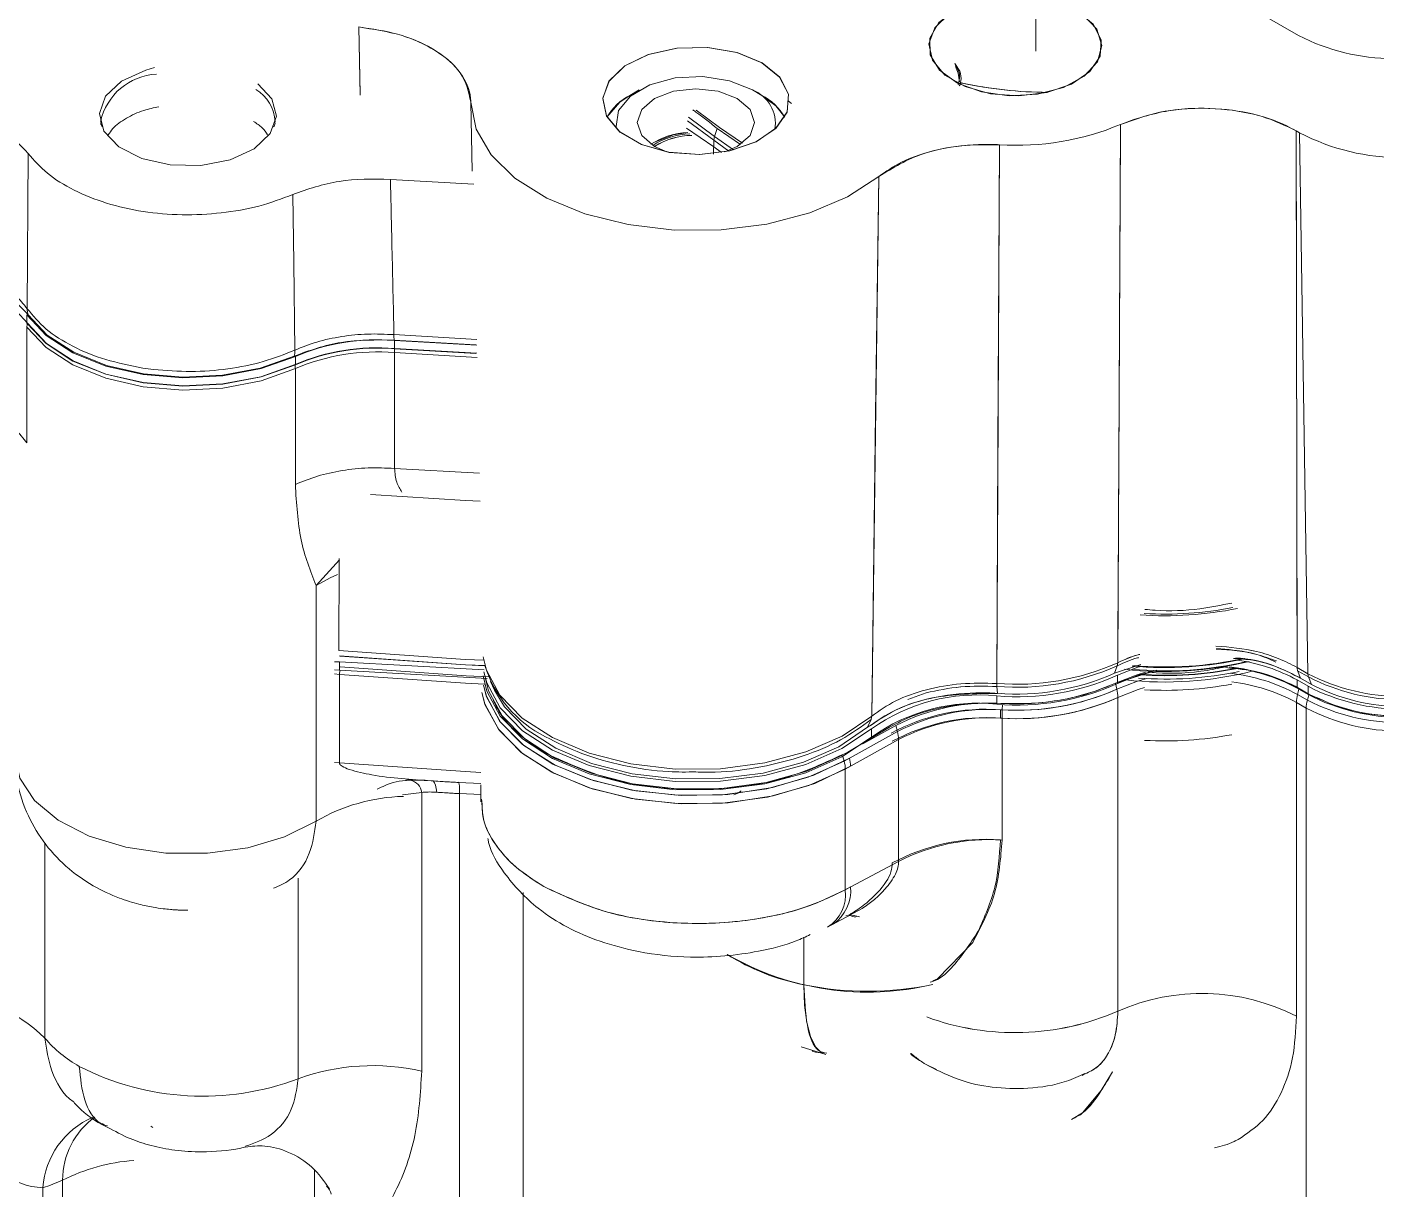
# Model space of a CAD drawing. Header units: millimetres. Extents: x 169 to 14583, y -399 to 10804.
# Drawn here: x 11641.2 to 11691.9, y 7249 to 7292.6 of the extents above; entities that cross this region are included whole.
import ezdxf

# ---------------------------------------------------------------- set-up
doc = ezdxf.new("R2010")
doc.units = ezdxf.units.MM
doc.header["$LTSCALE"] = 35

msp = doc.modelspace()

# ---------------------------------------------------------------- linework, layer by layer
at = {"color": 7, "linetype": 'Continuous', "lineweight": 18}
for p, q in [((11688.962, 7292.283), (11681.117, 7296.811)), ((11688.962, 7292.283), (11681.117, 7296.811)), ((11679.096, 7293.714), (11679.096, 7291.697)), ((11653.683, 7292.604), (11653.734, 7290.077)), ((11653.734, 7290.044), (11653.683, 7292.604)), ((11676.245, 7290.945), (11676.061, 7291.239)), ((11664.214, 7290.242), (11663.861, 7290.038)), ((11664.214, 7290.242), (11663.861, 7290.038)), ((11668.811, 7290.038), (11668.457, 7290.242)), ((11668.811, 7290.038), (11668.458, 7290.242)), ((11676.217, 7290.393), (11676.302, 7290.502)), ((11657.889, 7289.774), (11657.944, 7287.186)), ((11657.889, 7289.774), (11657.944, 7287.186)), ((11669.927, 7289.733), (11669.808, 7289.82)), ((11667.01, 7288.352), (11666.021, 7289.077)), ((11667.035, 7288.494), (11666.057, 7289.213)), ((11666.35, 7289.482), (11667.225, 7288.833)), ((11667.014, 7288.109), (11665.98, 7288.809)), ((11667.035, 7288.494), (11667.131, 7288.795)), ((11667.131, 7288.795), (11668.013, 7288.196)), ((11667.225, 7288.833), (11668.085, 7288.247)), ((11682.276, 7288.947), (11682.172, 7268.739)), ((11689, 7288.631), (11688.871, 7288.706)), ((11688.903, 7268.561), (11688.871, 7288.706)), ((11689, 7288.631), (11689.31, 7268.326)), ((11664.78, 7288.283), (11664.651, 7288.201)), ((11664.78, 7288.12), (11665.248, 7287.914)), ((11667.01, 7288.352), (11667.002, 7287.828)), ((11667.01, 7288.352), (11667.035, 7288.494)), ((11667.569, 7287.943), (11667.01, 7288.352)), ((11667.294, 7287.891), (11667.014, 7288.109)), ((11667.754, 7287.987), (11667.035, 7288.494)), ((11677.73, 7288.185), (11677.634, 7267.961)), ((11641.237, 7282.028), (11641.275, 7287.854)), ((11657.997, 7286.7), (11654.872, 7286.884)), ((11673.202, 7286.993), (11672.936, 7266.73)), ((11641.23, 7281.483), (11641.23, 7281.793)), ((11641.23, 7276.992), (11641.23, 7281.339)), ((11655.004, 7281.055), (11658.111, 7280.875)), ((11655.01, 7280.85), (11658.073, 7280.672)), ((11655.027, 7280.835), (11658.114, 7280.657)), ((11655.027, 7280.525), (11655.027, 7280.835)), ((11655.027, 7280.525), (11658.08, 7280.348)), ((11655.029, 7280.534), (11658.119, 7280.355)), ((11651.303, 7279.925), (11651.303, 7280.235)), ((11655.027, 7280.381), (11655.027, 7276.034)), ((11658.123, 7280.202), (11655.027, 7280.381)), ((11645.583, 7279.8), (11645.975, 7279.747)), ((11651.303, 7279.781), (11651.303, 7275.434)), ((11652.958, 7272.606), (11652.08, 7271.642)), ((11652.947, 7272.657), (11652.939, 7269.195)), ((11652.08, 7271.642), (11652.08, 7262.788)), ((11652.956, 7268.774), (11652.776, 7268.774)), ((11652.776, 7268.467), (11652.956, 7268.463)), ((11652.956, 7268.3), (11652.777, 7268.315)), ((11658.395, 7268.47), (11652.956, 7268.774)), ((11652.956, 7268.774), (11652.956, 7268.463)), ((11652.956, 7268.463), (11658.498, 7268.144)), ((11652.956, 7268.3), (11652.974, 7268.462)), ((11652.956, 7268.3), (11652.956, 7264.978)), ((11682.055, 7268.344), (11683.039, 7268.674)), ((11683.034, 7268.674), (11682.055, 7268.344)), ((11682.153, 7268.62), (11682.055, 7268.344)), ((11682.055, 7268.344), (11682.153, 7268.62)), ((11682.085, 7267.971), (11683.635, 7268.462)), ((11682.169, 7267.958), (11682.169, 7268.269)), ((11688.902, 7268.561), (11689.31, 7268.326)), ((11688.903, 7268.561), (11689.31, 7268.326)), ((11688.923, 7268.441), (11689.032, 7268.159)), ((11688.923, 7268.441), (11688.924, 7268.44)), ((11689.331, 7268.205), (11688.924, 7268.44)), ((11658.625, 7268.032), (11658.773, 7267.711)), ((11677.637, 7267.846), (11677.654, 7267.589)), ((11677.637, 7267.846), (11677.654, 7267.589)), ((11682.139, 7267.742), (11682.085, 7267.971)), ((11688.904, 7268.092), (11689.317, 7267.853)), ((11688.904, 7267.781), (11688.904, 7268.092)), ((11689.317, 7267.543), (11688.904, 7267.781)), ((11688.983, 7267.773), (11689.349, 7267.562)), ((11689.032, 7268.159), (11689.439, 7267.924)), ((11689.317, 7267.853), (11689.317, 7267.543)), ((11689.331, 7268.205), (11689.439, 7267.924)), ((11674.291, 7267.357), (11674.976, 7267.606)), ((11674.976, 7267.606), (11674.292, 7267.357)), ((11677.632, 7267.49), (11677.632, 7267.18)), ((11682.177, 7255.658), (11682.177, 7267.436)), ((11688.974, 7267.741), (11688.922, 7267.547)), ((11689.289, 7267.335), (11688.922, 7267.547)), ((11689.341, 7267.529), (11689.289, 7267.335)), ((11677.84, 7267.168), (11677.834, 7266.968)), ((11688.88, 7267.243), (11688.88, 7255.466)), ((11689.246, 7267.032), (11688.88, 7267.243)), ((11689.246, 7267.032), (11689.246, 7240.641)), ((11672.04, 7265.384), (11673.602, 7266.318)), ((11672.607, 7265.696), (11673.843, 7266.385)), ((11672.911, 7266.608), (11672.785, 7266.313)), ((11672.929, 7265.948), (11672.929, 7266.258)), ((11673.903, 7266.158), (11673.843, 7266.385)), ((11677.83, 7266.654), (11677.83, 7262.083)), ((11671.903, 7265.044), (11673.903, 7266.158)), ((11673.945, 7265.854), (11671.945, 7264.74)), ((11673.945, 7261.282), (11673.945, 7265.854)), ((11652.777, 7264.993), (11652.956, 7264.978)), ((11671.903, 7265.044), (11671.857, 7265.221)), ((11671.945, 7260.207), (11671.945, 7264.74)), ((11655.468, 7264.324), (11655.557, 7264.352)), ((11655.862, 7264.324), (11655.625, 7264.332)), ((11656.398, 7264.306), (11655.862, 7264.324)), ((11655.875, 7264.343), (11656.173, 7264.328)), ((11657.425, 7264.244), (11658.263, 7264.206)), ((11656.048, 7263.869), (11655.321, 7263.779)), ((11656.048, 7263.869), (11656.048, 7253.405)), ((11657.468, 7263.825), (11657.468, 7243.608)), ((11657.468, 7263.825), (11658.266, 7263.788)), ((11658.261, 7264.154), (11658.261, 7263.541)), ((11658.261, 7264.154), (11658.261, 7263.52)), ((11658.289, 7263.611), (11658.308, 7263.43)), ((11658.291, 7263.611), (11658.312, 7263.424)), ((11641.906, 7254.642), (11641.906, 7261.971)), ((11671.945, 7260.207), (11673.945, 7261.282)), ((11651.409, 7260.656), (11651.409, 7253.121)), ((11659.856, 7260.108), (11659.856, 7244.49)), ((11671.368, 7258.857), (11672.186, 7259.297)), ((11671.968, 7259.234), (11672.284, 7259.244)), ((11672.175, 7259.219), (11672.326, 7259.183)), ((11672.272, 7259.247), (11672.38, 7259.206)), ((11670.391, 7258.434), (11670.391, 7256.649)), ((11670.391, 7258.426), (11670.391, 7256.649)), ((11676.728, 7258.239), (11675.412, 7256.87)), ((11675.412, 7256.87), (11675.235, 7256.799)), ((11670.289, 7254.316), (11671.209, 7254.032)), ((11680.945, 7253.299), (11680.832, 7253.237)), ((11681.972, 7253.375), (11681.555, 7252.677)), ((11681.555, 7252.677), (11680.853, 7251.838)), ((11680.853, 7251.838), (11680.436, 7251.586)), ((11686.583, 7250.785), (11686.542, 7250.766)), ((11652.028, 7249.671), (11652.028, 7247.795)), ((11641.829, 7239.72), (11641.829, 7249.029)), ((11642.568, 7245.389), (11642.568, 7249.31))]:
    msp.add_line(p, q, dxfattribs=at)
at = {"color": 7, "linetype": 'Continuous', "lineweight": 18, "flags": 128}
for points in [[(11680.628, 7293.218), (11681.249, 7292.715), (11681.555, 7292.123), (11681.51, 7291.506), (11681.122, 7290.931), (11680.43, 7290.459), (11679.511, 7290.143), (11678.464, 7290.016), (11677.402, 7290.093), (11676.441, 7290.364), (11675.685, 7290.801), (11675.215, 7291.356), (11675.082, 7291.969), (11675.302, 7292.573), (11675.85, 7293.104), (11676.666, 7293.503), (11677.663, 7293.727), (11678.732, 7293.753), (11679.757, 7293.577), (11680.628, 7293.218)], [(11679.096, 7293.714), (11678.029, 7293.759), (11676.995, 7293.602), (11676.105, 7293.259), (11675.456, 7292.768), (11675.119, 7292.182), (11675.129, 7291.564), (11675.487, 7290.982), (11676.152, 7290.498), (11677.053, 7290.166), (11678.093, 7290.02), (11679.158, 7290.077), (11680.134, 7290.331), (11680.914, 7290.753), (11681.414, 7291.299), (11681.579, 7291.91), (11681.393, 7292.518), (11680.875, 7293.058), (11680.08, 7293.472), (11679.096, 7293.714)], [(11668.811, 7291.263), (11669.48, 7290.722), (11669.809, 7290.084), (11669.761, 7289.42), (11669.343, 7288.8), (11668.598, 7288.293), (11667.608, 7287.952), (11666.481, 7287.816), (11665.337, 7287.898), (11664.302, 7288.19), (11663.488, 7288.66), (11662.981, 7289.258), (11662.839, 7289.918), (11663.075, 7290.569), (11663.665, 7291.14), (11664.544, 7291.57), (11665.618, 7291.812), (11666.769, 7291.839), (11667.873, 7291.65), (11668.811, 7291.263)], [(11662.978, 7289.265), (11663.479, 7288.667), (11664.291, 7288.195), (11665.324, 7287.9), (11666.467, 7287.815), (11667.595, 7287.949), (11668.587, 7288.287), (11669.336, 7288.793), (11669.759, 7289.412), (11669.811, 7290.076), (11669.486, 7290.715), (11668.821, 7291.257), (11667.886, 7291.646), (11666.783, 7291.838), (11665.631, 7291.813), (11664.556, 7291.574), (11663.674, 7291.146), (11663.08, 7290.576), (11662.84, 7289.926), (11662.978, 7289.265)], [(11646.609, 7287.423), (11645.536, 7287.668), (11644.672, 7288.109), (11644.121, 7288.694), (11643.951, 7289.353), (11644.181, 7290.005), (11644.783, 7290.573), (11645.686, 7290.988), (11646.011, 7291.077)], [(11676.082, 7291.118), (11676.183, 7290.876), (11676.235, 7290.539)], [(11663.369, 7288.763), (11663.347, 7288.867), (11663.438, 7289.466), (11663.879, 7290.011), (11664.615, 7290.436), (11665.56, 7290.691), (11666.597, 7290.743), (11667.604, 7290.587), (11668.457, 7290.242)], [(11663.369, 7288.763), (11663.347, 7288.867), (11663.438, 7289.466), (11663.879, 7290.011), (11664.615, 7290.436), (11665.56, 7290.691), (11666.597, 7290.743), (11667.604, 7290.587), (11668.457, 7290.242)], [(11649.9, 7290.475), (11650.422, 7289.911), (11650.592, 7289.252), (11650.362, 7288.6), (11649.759, 7288.032), (11648.856, 7287.617), (11647.762, 7287.406), (11646.609, 7287.423)], [(11667.424, 7287.914), (11667.892, 7288.12), (11668.369, 7288.532), (11668.536, 7289.018), (11668.369, 7289.504), (11667.892, 7289.916), (11667.178, 7290.191), (11666.336, 7290.288), (11665.494, 7290.191), (11664.78, 7289.916), (11664.303, 7289.504), (11664.136, 7289.018), (11664.303, 7288.532), (11664.78, 7288.12), (11664.78, 7288.12)], [(11667.424, 7287.914), (11667.892, 7288.12), (11668.369, 7288.532), (11668.536, 7289.018), (11668.369, 7289.504), (11667.892, 7289.916), (11667.178, 7290.191), (11666.336, 7290.288), (11665.494, 7290.191), (11664.78, 7289.916), (11664.78, 7289.916)], [(11657.888, 7289.784), (11658.09, 7288.773), (11658.652, 7287.808), (11659.548, 7286.931), (11660.739, 7286.181), (11662.175, 7285.59), (11663.792, 7285.184), (11665.52, 7284.98), (11667.283, 7284.988), (11669.005, 7285.207), (11670.611, 7285.628), (11672.031, 7286.232), (11673.202, 7286.993)], [(11657.888, 7289.784), (11658.09, 7288.773), (11658.652, 7287.808), (11659.548, 7286.931), (11660.739, 7286.181), (11662.175, 7285.59), (11663.792, 7285.184), (11665.52, 7284.98), (11667.283, 7284.988), (11669.005, 7285.207), (11670.611, 7285.628), (11672.031, 7286.232), (11673.202, 7286.993)], [(11663.001, 7289.222), (11663.488, 7289.784), (11663.861, 7290.038)], [(11664.78, 7289.916), (11664.303, 7289.504), (11664.136, 7289.018), (11664.303, 7288.532), (11664.78, 7288.12), (11665.248, 7287.914)], [(11668.811, 7290.038), (11669.343, 7289.644), (11669.671, 7289.222)], [(11666.038, 7288.643), (11665.494, 7288.558), (11664.78, 7288.283)], [(11677.73, 7288.185), (11677.675, 7276.859), (11677.634, 7267.961)], [(11672.936, 7266.73), (11673.085, 7278.076), (11673.202, 7286.993)], [(11651.289, 7280.474), (11651.244, 7283.746), (11651.209, 7286.317)], [(11641.23, 7281.793), (11641.947, 7281.026), (11642.95, 7280.376), (11644.186, 7279.876), (11645.589, 7279.554), (11647.082, 7279.428), (11648.586, 7279.504), (11650.019, 7279.778), (11651.303, 7280.235)], [(11641.23, 7281.483), (11641.947, 7280.716), (11642.95, 7280.065), (11644.186, 7279.565), (11645.589, 7279.244), (11647.082, 7279.118), (11648.586, 7279.193), (11650.019, 7279.468), (11651.303, 7279.925)], [(11641.245, 7281.486), (11641.959, 7280.721), (11642.96, 7280.072), (11644.194, 7279.573), (11645.593, 7279.253), (11647.083, 7279.127), (11648.583, 7279.202), (11650.012, 7279.476), (11651.293, 7279.932)], [(11641.28, 7281.793), (11641.992, 7281.035), (11642.987, 7280.392), (11644.212, 7279.898), (11645.601, 7279.58), (11647.079, 7279.454), (11648.568, 7279.529), (11649.987, 7279.799), (11651.26, 7280.25)], [(11651.303, 7279.781), (11650.019, 7279.324), (11648.586, 7279.05), (11647.082, 7278.974), (11645.589, 7279.1), (11644.186, 7279.422), (11642.95, 7279.921), (11641.947, 7280.572), (11641.23, 7281.339)], [(11658.217, 7275.851), (11658.214, 7275.851), (11655.027, 7276.034)], [(11654.12, 7275.054), (11657.69, 7274.825), (11658.238, 7274.801)], [(11652.08, 7271.642), (11652.605, 7271.93), (11652.881, 7272.052)], [(11652.939, 7269.195), (11657.672, 7268.864), (11658.376, 7268.833)], [(11658.42, 7268.633), (11657.684, 7268.665), (11652.963, 7268.996)], [(11658.423, 7268.621), (11657.689, 7268.653), (11652.973, 7268.983)], [(11658.354, 7268.96), (11658.477, 7268.455), (11658.983, 7267.516), (11659.822, 7266.659), (11660.955, 7265.925), (11662.332, 7265.345), (11663.89, 7264.947), (11665.558, 7264.748), (11667.262, 7264.757), (11668.924, 7264.974), (11670.469, 7265.389), (11671.827, 7265.983), (11672.936, 7266.73)], [(11658.354, 7268.96), (11658.477, 7268.455), (11658.983, 7267.515), (11659.822, 7266.659), (11660.955, 7265.925), (11662.332, 7265.345), (11663.89, 7264.947), (11665.559, 7264.748), (11667.262, 7264.757), (11668.924, 7264.974), (11670.469, 7265.389), (11671.827, 7265.983), (11672.936, 7266.73)], [(11658.409, 7267.939), (11657.693, 7267.97), (11652.956, 7268.3)], [(11652.987, 7268.578), (11657.709, 7268.249), (11658.573, 7268.211)], [(11658.379, 7268.397), (11658.487, 7267.982), (11658.991, 7267.043), (11659.829, 7266.187), (11660.96, 7265.453), (11662.336, 7264.874), (11663.892, 7264.476), (11665.559, 7264.277), (11667.261, 7264.286), (11668.922, 7264.503), (11670.465, 7264.918), (11671.821, 7265.512), (11672.929, 7266.258)], [(11658.379, 7268.397), (11658.487, 7267.982), (11658.991, 7267.043), (11659.829, 7266.187), (11660.96, 7265.453), (11662.336, 7264.874), (11663.892, 7264.476), (11665.559, 7264.277), (11667.261, 7264.286), (11668.922, 7264.503), (11670.465, 7264.918), (11671.821, 7265.512), (11672.929, 7266.258)], [(11683.219, 7268.378), (11682.868, 7268.277), (11682.085, 7267.971)], [(11682.169, 7268.269), (11682.93, 7268.571), (11682.991, 7268.59)], [(11682.169, 7268.269), (11682.93, 7268.571), (11682.991, 7268.59)], [(11683.38, 7268.389), (11682.93, 7268.26), (11682.169, 7267.958)], [(11682.169, 7267.958), (11682.93, 7268.26), (11683.318, 7268.373)], [(11658.356, 7268.24), (11658.487, 7267.671), (11658.991, 7266.733), (11659.829, 7265.877), (11660.96, 7265.143), (11662.336, 7264.564), (11663.892, 7264.166), (11665.559, 7263.967), (11667.261, 7263.976), (11668.922, 7264.193), (11670.465, 7264.608), (11671.821, 7265.202), (11672.929, 7265.948)], [(11658.356, 7268.24), (11658.487, 7267.671), (11658.991, 7266.733), (11659.829, 7265.877), (11660.96, 7265.143), (11662.336, 7264.564), (11663.892, 7264.166), (11665.559, 7263.967), (11667.261, 7263.976), (11668.922, 7264.193), (11670.465, 7264.608), (11671.821, 7265.202), (11672.929, 7265.948)], [(11658.364, 7267.896), (11658.478, 7267.462), (11659.003, 7266.504), (11659.875, 7265.635), (11661.05, 7264.894), (11662.476, 7264.317), (11664.083, 7263.932), (11665.796, 7263.756), (11667.535, 7263.797), (11669.217, 7264.055), (11670.764, 7264.515), (11672.101, 7265.158)], [(11658.364, 7267.896), (11658.473, 7267.477), (11658.983, 7266.531), (11659.83, 7265.67), (11660.974, 7264.933), (11662.365, 7264.353), (11663.937, 7263.958), (11665.619, 7263.764), (11667.333, 7263.781), (11669.002, 7264.009), (11670.549, 7264.436), (11671.903, 7265.044)], [(11658.442, 7268.129), (11658.557, 7267.677), (11659.061, 7266.742), (11659.899, 7265.89), (11661.031, 7265.161), (11662.407, 7264.587), (11663.962, 7264.196), (11665.626, 7264.004), (11667.323, 7264.021), (11668.974, 7264.247), (11670.505, 7264.67), (11671.844, 7265.271)], [(11683.262, 7268.144), (11682.909, 7268.042), (11682.139, 7267.742)], [(11682.139, 7267.742), (11682.909, 7268.042), (11683.262, 7268.144)], [(11682.177, 7267.436), (11682.938, 7267.732), (11683.178, 7267.804)], [(11683.178, 7267.804), (11682.938, 7267.732), (11682.177, 7267.436)], [(11658.303, 7267.62), (11658.419, 7267.176), (11658.948, 7266.211), (11659.826, 7265.335), (11661.011, 7264.589), (11662.447, 7264.008), (11664.066, 7263.619), (11665.792, 7263.442), (11667.544, 7263.484), (11669.239, 7263.743), (11670.797, 7264.207), (11672.145, 7264.855)], [(11671.945, 7264.74), (11670.581, 7264.127), (11669.022, 7263.697), (11667.341, 7263.468), (11665.613, 7263.45), (11663.919, 7263.645), (11662.335, 7264.044), (11660.934, 7264.628), (11659.781, 7265.371), (11658.928, 7266.238), (11658.414, 7267.191), (11658.303, 7267.62)], [(11658.773, 7267.711), (11659.152, 7267.081), (11659.971, 7266.245), (11661.078, 7265.527), (11662.423, 7264.961), (11663.946, 7264.571), (11665.576, 7264.377), (11667.241, 7264.386), (11668.865, 7264.598), (11670.374, 7265.003), (11671.701, 7265.584), (11672.785, 7266.313)], [(11658.773, 7267.711), (11659.152, 7267.081), (11659.971, 7266.245), (11661.078, 7265.527), (11662.423, 7264.961), (11663.946, 7264.571), (11665.576, 7264.377), (11667.241, 7264.386), (11668.865, 7264.598), (11670.374, 7265.003), (11671.701, 7265.584), (11672.785, 7266.313)], [(11640.771, 7265.299), (11640.963, 7264.407), (11641.517, 7263.568), (11642.4, 7262.828), (11643.563, 7262.231), (11644.938, 7261.81), (11646.446, 7261.591), (11648.003, 7261.584), (11649.517, 7261.791), (11650.902, 7262.2), (11652.08, 7262.788)], [(11658.264, 7264.623), (11657.693, 7264.649), (11652.956, 7264.978)], [(11672.262, 7259.248), (11672.376, 7259.226), (11672.475, 7259.201)], [(11670.391, 7256.649), (11670.419, 7255.885), (11670.503, 7255.232), (11670.639, 7254.706), (11670.825, 7254.323), (11671.056, 7254.093), (11671.209, 7254.032)]]:
    msp.add_lwpolyline(points, dxfattribs=at)
at = {"color": 7, "linetype": 'Continuous', "lineweight": 18}
for centre, radius, start, end in [((11692.499, 7299.11), 7.689, 242.6097, 297.3903), ((11646.212, 7288.569), 2.27, 93.1273, 167.5595), ((11649.049, 7288.973), 1.5, 2.8867, 58.9244), ((11667.966, 7288.98), 1.355, 350.7774, 68.7432), ((11679.628, 7305.994), 15.845, 257.8844, 269.6815), ((11679.627, 7305.995), 15.845, 258.018, 269.6836), ((11664.88, 7288.103), 2.187, 117.7695, 149.2225), ((11667.809, 7288.12), 2.164, 30.6046, 62.4139), ((11666.165, 7285.846), 2.8, 92.6095, 122.732), ((11666.181, 7285.904), 2.687, 91.4814, 123.0036), ((11666.198, 7285.96), 2.576, 90.2495, 123.2021), ((11666.234, 7285.842), 2.695, 90.9939, 122.4577), ((11678.387, 7298.201), 10.038, 266.2465, 292.7955), ((11692.852, 7296.066), 8.374, 242.6097, 297.3903), ((11637.71, 7278.59), 4.57, 39.3272, 79.6402), ((11641.996, 7281.338), 0.766, 170.2583, 179.8823), ((11658.55, 7281.052), 3.546, 179.9516, 183.2566), ((11654.37, 7272.733), 7.829, 85.1719, 113.136), ((11654.37, 7273.059), 7.804, 85.1719, 113.136), ((11654.37, 7272.748), 7.804, 85.1719, 113.136), ((11661.362, 7280.377), 6.335, 178.5783, 179.9617), ((11650.07, 7279.778), 1.233, 0.161, 7.2009), ((11654.37, 7272.604), 7.804, 85.1719, 113.136), ((11683.945, 7284.053), 13.489, 266.7057, 280.8661), ((11683.952, 7284.024), 13.522, 266.0106, 281.5612), ((11683.943, 7281.823), 13.417, 263.5277, 283.629), ((11683.945, 7282.02), 13.464, 264.7483, 282.857), ((11683.984, 7281.83), 13.396, 264.5889, 283.1045), ((11683.946, 7282.003), 13.442, 264.7983, 282.8077), ((11683.986, 7282.001), 13.421, 264.8381, 282.5461), ((11685.75, 7262.364), 6.538, 61.1642, 81.8122), ((11662.687, 7269.959), 4.468, 197.2603, 243.4944), ((11678.382, 7276.727), 9.267, 265.3532, 294.1178), ((11678.383, 7277.214), 9.284, 265.3705, 294.0926), ((11678.383, 7277.214), 9.284, 265.3727, 294.0928), ((11678.382, 7277.053), 9.237, 265.37, 294.0934), ((11678.381, 7276.561), 9.001, 265.37, 294.0934), ((11681.799, 7268.738), 0.373, 341.5756, 0.1692), ((11683.941, 7281.311), 13.298, 263.6689, 284.2543), ((11683.986, 7281.57), 13.446, 265.5999, 281.7745), ((11683.988, 7281.727), 13.457, 265.6689, 281.5305), ((11683.951, 7281.698), 13.447, 265.9778, 281.6417), ((11685.645, 7261.761), 6.846, 61.5747, 83.9132), ((11685.63, 7261.581), 7.041, 61.5675, 83.9118), ((11685.63, 7261.468), 6.914, 61.5573, 83.6976), ((11689.252, 7268.561), 0.35, 179.958, 200.0336), ((11689.253, 7268.561), 0.35, 179.9943, 200.0682), ((11692.852, 7275.163), 7.701, 242.6097, 297.3903), ((11689.66, 7268.326), 0.35, 179.9943, 200.0682), ((11678.382, 7276.416), 9.267, 265.3532, 294.1178), ((11679.4, 7267.957), 1.767, 179.8618, 183.6023), ((11678.396, 7276.31), 9.118, 266.5106, 293.8623), ((11683.944, 7281.295), 13.594, 266.7753, 280.6463), ((11685.638, 7261.265), 6.801, 61.5277, 83.0823), ((11692.852, 7274.677), 7.685, 242.6097, 297.3903), ((11692.852, 7275.002), 7.655, 242.6097, 297.3903), ((11692.852, 7274.511), 7.419, 242.6097, 297.3903), ((11676.903, 7260.683), 6.846, 83.8872, 125.4779), ((11678.393, 7276), 9.364, 266.1688, 293.8409), ((11678.392, 7276.222), 9.271, 266.1688, 293.8409), ((11678.398, 7275.979), 9.342, 266.5106, 293.8623), ((11678.397, 7276.201), 9.249, 266.5106, 293.8623), ((11680.829, 7267.423), 1.348, 0.5381, 13.6827), ((11690.069, 7267.231), 1.189, 164.5964, 179.4278), ((11690.435, 7267.02), 1.189, 164.5964, 179.4278), ((11692.782, 7274.077), 7.592, 242.6097, 297.3903), ((11692.852, 7274.367), 7.685, 242.6097, 297.3903), ((11692.782, 7274.186), 7.461, 242.6097, 297.3903), ((11676.903, 7260.373), 6.846, 83.8872, 125.4779), ((11677.213, 7259.55), 7.443, 85.6849, 118.4773), ((11677.332, 7259.565), 7.661, 86.1889, 117.0921), ((11677.334, 7259.451), 7.534, 86.1889, 117.0921), ((11687.439, 7266.643), 9.672, 178.0506, 179.9108), ((11688.714, 7266.639), 10.884, 178.2676, 179.9207), ((11692.782, 7273.855), 7.685, 242.6097, 297.3903), ((11672.611, 7266.732), 0.325, 337.5881, 359.7037), ((11677.214, 7259.324), 7.354, 85.6849, 118.4773), ((11677.335, 7259.227), 7.444, 86.1889, 117.0921), ((11672.731, 7265.842), 1.214, 0.5675, 15.109), ((11683.944, 7279.397), 13.594, 266.7694, 280.6508), ((11683.944, 7279.397), 13.594, 266.7753, 280.6463), ((11670.732, 7264.728), 1.214, 0.5675, 15.109), ((11670.98, 7264.843), 1.165, 0.5765, 15.695), ((11655.495, 7263.788), 0.559, 8.3481, 76.488), ((11655.562, 7256.786), 6.939, 91.6912, 120.1199), ((11677.214, 7254.757), 7.354, 85.6849, 118.4773), ((11677.335, 7254.655), 7.444, 86.1889, 117.0921), ((11670.493, 7260.042), 1.462, 302.6546, 6.5165), ((11670.612, 7260.19), 1.538, 304.6572, 4.8328), ((11671.981, 7264.872), 8.376, 237.7744, 259.0572), ((11672.787, 7266.906), 10.534, 239.9794, 283.4385), ((11672.785, 7268.213), 11.81, 258.306, 281.9769), ((11637.911, 7250.607), 5.678, 45.2837, 90.1109), ((11685.327, 7248.545), 7.779, 62.8252, 113.8824), ((11678.314, 7264.52), 9.667, 249.9532, 293.5535), ((11678.315, 7264.49), 9.639, 249.8863, 293.6203), ((11645.442, 7257.633), 4.631, 220.2262, 240.9424), ((11647.825, 7262.645), 10.177, 242.9241, 290.6246), ((11654.207, 7245.431), 8.183, 77.001, 109.9942), ((11644.941, 7248.813), 3.12, 113.4566, 176.0323), ((11645.484, 7249.314), 2.917, 125.7301, 180.0808), ((11685.165, 7253.762), 3.297, 295.4756, 297.5812), ((11645.731, 7243.116), 6.955, 94.0525, 117.0573), ((11639.435, 7256.438), 7.786, 287.9059, 293.7236)]:
    msp.add_arc(centre, radius, start, end, dxfattribs=at)
for centre, major_axis, ratio, start_param, end_param in [((11656.351, 7263.322), (0.085, 0.991), 0.257722, 5.325595, 6.073303), ((11646.229, 7251.236), (0.73, -0.435), 0.12106, 4.283347, 4.390946), ((11682.487, 7257.675), (-4.529, 6.641), 0.63276, 2.886155, 3.034796), ((11683.206, 7257.654), (-3.441, 6.838), 0.656288, 3.118382, 3.127449)]:
    msp.add_ellipse(centre, major_axis=major_axis, ratio=ratio, start_param=start_param, end_param=end_param, dxfattribs=at)
for points, knots in [([(11653.683, 7292.604), (11654.229, 7292.521), (11655.322, 7292.355), (11656.663, 7291.727), (11657.582, 7290.9), (11657.869, 7290.207), (11657.886, 7289.834), (11657.888, 7289.784)], [0, 0, 0, 0, 0.240742, 0.481485, 0.722198, 0.962908, 1, 1, 1, 1]), ([(11657.888, 7289.784), (11657.807, 7290.162), (11657.644, 7290.916), (11656.552, 7291.797), (11655.184, 7292.384), (11654.183, 7292.531), (11653.683, 7292.604)], [0, 0, 0, 0, 0.279792, 0.55945, 0.779699, 1, 1, 1, 1]), ([(11676.053, 7291.228), (11676.139, 7291.079), (11676.289, 7290.817), (11676.212, 7290.546), (11676.179, 7290.43)], [0, 0, 0, 0, 0.570919, 1, 1, 1, 1]), ([(11676.26, 7290.488), (11676.269, 7290.519), (11676.313, 7290.67), (11676.275, 7290.824), (11676.245, 7290.945)], [0, 0, 0, 0, 0.207735, 1, 1, 1, 1]), ([(11644.283, 7288.553), (11644.334, 7288.634), (11644.482, 7288.866), (11644.942, 7289.186), (11645.534, 7289.472), (11645.988, 7289.569), (11646.178, 7289.61)], [0, 0, 0, 0, 0.162665, 0.470417, 0.778168, 1, 1, 1, 1]), ([(11682.276, 7288.947), (11682.858, 7289.149), (11684.022, 7289.553), (11685.959, 7289.586), (11687.642, 7289.295), (11688.461, 7288.902), (11688.871, 7288.706)], [0, 0, 0, 0, 0.279826, 0.559414, 0.779622, 1, 1, 1, 1]), ([(11682.276, 7288.947), (11682.754, 7289.121), (11683.711, 7289.467), (11685.423, 7289.603), (11687.095, 7289.424), (11688.234, 7289.052), (11688.756, 7288.768), (11688.871, 7288.706)], [0, 0, 0, 0, 0.233575, 0.46715, 0.700695, 0.934234, 1, 1, 1, 1]), ([(11638.594, 7289.402), (11639.173, 7289.22), (11640.331, 7288.857), (11640.961, 7288.188), (11641.275, 7287.854)], [0, 0, 0, 0, 0.5000175, 1, 1, 1, 1]), ([(11644.057, 7288.859), (11644.036, 7288.895), (11643.99, 7288.973), (11644.004, 7289.025), (11644.011, 7289.054)], [0, 0, 0, 0, 0.463355, 1, 1, 1, 1]), ([(11650.258, 7288.554), (11650.201, 7288.647), (11650.084, 7288.835), (11649.851, 7288.983), (11649.733, 7289.057)], [0, 0, 0, 0, 0.495023, 1, 1, 1, 1]), ([(11650.531, 7289.042), (11650.541, 7289.007), (11650.554, 7288.958), (11650.501, 7288.876), (11650.488, 7288.854)], [0, 0, 0, 0, 0.737666, 1, 1, 1, 1]), ([(11667.131, 7288.795), (11666.876, 7289.005), (11666.587, 7289.243), (11666.262, 7289.466), (11666.223, 7289.493)], [0, 0, 0, 0, 0.879287, 1, 1, 1, 1]), ([(11682.172, 7268.739), (11682.192, 7272.511), (11682.229, 7279.247), (11682.262, 7285.983), (11682.276, 7288.947)], [0, 0, 0, 0, 0.559869, 1, 1, 1, 1]), ([(11688.871, 7288.706), (11688.877, 7284.945), (11688.889, 7278.229), (11688.899, 7271.515), (11688.903, 7268.561)], [0, 0, 0, 0, 0.56, 1, 1, 1, 1]), ([(11673.202, 7286.993), (11673.473, 7287.18), (11674.104, 7287.616), (11675.48, 7288.061), (11676.79, 7288.216), (11677.539, 7288.191), (11677.73, 7288.185)], [0, 0, 0, 0, 0.242814, 0.566273, 0.889732, 1, 1, 1, 1]), ([(11677.73, 7288.185), (11677.243, 7288.186), (11676.271, 7288.19), (11674.593, 7287.846), (11673.729, 7287.316), (11673.202, 7286.993)], [0, 0, 0, 0, 0.280685, 0.561319, 1, 1, 1, 1]), ([(11651.209, 7286.317), (11650.796, 7286.16), (11649.968, 7285.846), (11648.533, 7285.599), (11647.051, 7285.524), (11645.574, 7285.645), (11644.189, 7285.966), (11642.971, 7286.459), (11641.943, 7287.088), (11641.498, 7287.599), (11641.275, 7287.854)], [0, 0, 0, 0, 0.124926, 0.250041, 0.375152, 0.500005, 0.624845, 0.749947, 0.875068, 1, 1, 1, 1]), ([(11654.872, 7286.884), (11654.214, 7286.894), (11652.896, 7286.913), (11651.771, 7286.516), (11651.209, 7286.317)], [0, 0, 0, 0, 0.500018, 1, 1, 1, 1]), ([(11655.004, 7281.055), (11654.98, 7282.143), (11654.936, 7284.086), (11654.892, 7286.029), (11654.872, 7286.884)], [0, 0, 0, 0, 0.56, 1, 1, 1, 1]), ([(11638.535, 7283.602), (11638.829, 7283.521), (11639.423, 7283.358), (11640.183, 7282.986), (11640.819, 7282.543), (11641.099, 7282.199), (11641.237, 7282.028)], [0, 0, 0, 0, 0.247584, 0.500062, 0.752508, 1, 1, 1, 1]), ([(11638.553, 7283.396), (11639.145, 7283.207), (11640.331, 7282.83), (11640.963, 7282.139), (11641.28, 7281.793)], [0, 0, 0, 0, 0.499464, 1, 1, 1, 1]), ([(11641.237, 7282.028), (11641.239, 7281.983), (11641.243, 7281.901), (11641.269, 7281.827), (11641.28, 7281.793)], [0, 0, 0, 0, 0.547644, 1, 1, 1, 1]), ([(11651.289, 7280.474), (11651.557, 7280.581), (11652.099, 7280.799), (11653.035, 7280.998), (11654.018, 7281.101), (11654.678, 7281.07), (11655.004, 7281.055)], [0, 0, 0, 0, 0.247492, 0.499938, 0.752416, 1, 1, 1, 1]), ([(11651.26, 7280.25), (11651.833, 7280.457), (11652.979, 7280.873), (11654.332, 7280.858), (11655.01, 7280.85)], [0, 0, 0, 0, 0.49951, 1, 1, 1, 1]), ([(11651.289, 7280.474), (11651.287, 7280.429), (11651.284, 7280.348), (11651.268, 7280.28), (11651.26, 7280.25)], [0, 0, 0, 0, 0.547644, 1, 1, 1, 1]), ([(11655.027, 7276.034), (11655.042, 7275.855), (11655.069, 7275.524), (11655.232, 7275.26), (11655.306, 7275.14)], [0, 0, 0, 0, 0.542894, 1, 1, 1, 1]), ([(11651.303, 7275.434), (11651.346, 7274.715), (11651.429, 7273.3), (11651.865, 7272.188), (11652.08, 7271.642)], [0, 0, 0, 0, 0.508248, 1, 1, 1, 1]), ([(11686.457, 7270.98), (11686.06, 7270.899), (11685.134, 7270.711), (11683.997, 7270.663), (11683.316, 7270.728), (11683.186, 7270.741)], [0, 0, 0, 0, 0.378597, 0.882241, 1, 1, 1, 1]), ([(11685.859, 7269.366), (11686.379, 7269.319), (11687.206, 7269.244), (11688.211, 7268.915), (11688.672, 7268.679), (11688.902, 7268.561)], [0, 0, 0, 0, 0.458207, 0.728819, 1, 1, 1, 1]), ([(11685.859, 7269.365), (11686.379, 7269.319), (11687.205, 7269.244), (11688.211, 7268.916), (11688.671, 7268.679), (11688.902, 7268.561)], [0, 0, 0, 0, 0.457814, 0.728622, 1, 1, 1, 1]), ([(11682.153, 7268.62), (11682.395, 7268.735), (11682.646, 7268.854), (11682.941, 7268.928), (11682.953, 7268.931)], [0, 0, 0, 0, 0.960614, 1, 1, 1, 1]), ([(11682.941, 7268.927), (11682.933, 7268.925), (11682.644, 7268.851), (11682.395, 7268.734), (11682.153, 7268.62)], [0, 0, 0, 0, 0.025712, 1, 1, 1, 1]), ([(11682.172, 7268.739), (11682.414, 7268.852), (11682.673, 7268.972), (11682.977, 7269.047), (11682.998, 7269.052)], [0, 0, 0, 0, 0.930815, 1, 1, 1, 1]), ([(11682.172, 7268.739), (11682.414, 7268.852), (11682.673, 7268.973), (11682.977, 7269.047), (11682.998, 7269.052)], [0, 0, 0, 0, 0.931359, 1, 1, 1, 1]), ([(11688.112, 7268.762), (11687.879, 7268.867), (11687.227, 7269.161), (11686.396, 7269.217), (11685.861, 7269.253)], [0, 0, 0, 0, 0.356637, 1, 1, 1, 1]), ([(11685.88, 7269.266), (11686.091, 7269.253), (11686.61, 7269.22), (11687.379, 7269.068), (11687.887, 7268.892), (11688.128, 7268.809)], [0, 0, 0, 0, 0.264108, 0.649354, 1, 1, 1, 1]), ([(11689.032, 7268.159), (11688.476, 7268.441), (11687.728, 7268.821), (11686.766, 7268.884), (11686.519, 7268.9)], [0, 0, 0, 0, 0.742322, 1, 1, 1, 1]), ([(11686.61, 7268.919), (11686.726, 7268.911), (11687.411, 7268.865), (11688.248, 7268.566), (11688.851, 7268.253), (11689.032, 7268.159)], [0, 0, 0, 0, 0.125337, 0.7385661, 1, 1, 1, 1]), ([(11683.322, 7268.39), (11683.418, 7268.38), (11684.146, 7268.305), (11685.193, 7268.368), (11686.052, 7268.55), (11686.308, 7268.605)], [0, 0, 0, 0, 0.096481, 0.729655, 1, 1, 1, 1]), ([(11686.23, 7268.553), (11686.643, 7268.514), (11687.684, 7268.414), (11688.494, 7268.015), (11688.983, 7267.773)], [0, 0, 0, 0, 0.3960745, 1, 1, 1, 1]), ([(11672.936, 7266.73), (11673.222, 7266.933), (11673.793, 7267.34), (11674.968, 7267.751), (11676.277, 7267.989), (11677.182, 7267.97), (11677.634, 7267.961)], [0, 0, 0, 0, 0.250356, 0.50041, 0.750739, 1, 1, 1, 1]), ([(11672.936, 7266.73), (11673.222, 7266.933), (11673.793, 7267.34), (11674.968, 7267.751), (11676.276, 7267.989), (11677.182, 7267.97), (11677.633, 7267.961)], [0, 0, 0, 0, 0.250356, 0.50041, 0.750739, 1, 1, 1, 1]), ([(11674.976, 7267.606), (11675.406, 7267.698), (11676.265, 7267.882), (11677.18, 7267.858), (11677.637, 7267.846)], [0, 0, 0, 0, 0.501157, 1, 1, 1, 1]), ([(11677.637, 7267.846), (11677.178, 7267.858), (11676.263, 7267.882), (11675.404, 7267.698), (11674.976, 7267.606)], [0, 0, 0, 0, 0.5008918, 1, 1, 1, 1]), ([(11658.731, 7267.351), (11658.806, 7267.184), (11659.013, 7266.719), (11659.675, 7266.017), (11660.378, 7265.557), (11660.729, 7265.327)], [0, 0, 0, 0, 0.219868, 0.609934, 1, 1, 1, 1]), ([(11672.785, 7266.313), (11673.163, 7266.572), (11673.922, 7267.09), (11675.537, 7267.533), (11676.832, 7267.633), (11677.53, 7267.596), (11677.654, 7267.589)], [0, 0, 0, 0, 0.31158, 0.624361, 0.932994, 1, 1, 1, 1]), ([(11672.785, 7266.313), (11673.121, 7266.546), (11673.792, 7267.011), (11675.464, 7267.561), (11676.824, 7267.579), (11677.654, 7267.589)], [0, 0, 0, 0, 0.280694, 0.561358, 1, 1, 1, 1]), ([(11689.349, 7267.562), (11689.852, 7267.331), (11690.856, 7266.868), (11692.77, 7266.689), (11694.276, 7266.788), (11694.933, 7267.063), (11695.075, 7267.122)], [0, 0, 0, 0, 0.3052068, 0.6104137, 0.9156205, 1, 1, 1, 1]), ([(11666.334, 7264.638), (11666.578, 7264.632), (11667.404, 7264.61), (11668.797, 7264.804), (11670.398, 7265.21), (11671.829, 7265.813), (11672.55, 7266.343), (11672.911, 7266.608)], [0, 0, 0, 0, 0.094821, 0.321114, 0.547409, 0.773704, 1, 1, 1, 1]), ([(11660.693, 7265.96), (11661.132, 7265.737), (11662.009, 7265.29), (11663.604, 7264.859), (11665.072, 7264.626), (11665.994, 7264.635), (11666.334, 7264.638)], [0, 0, 0, 0, 0.279252, 0.558504, 0.837758, 1, 1, 1, 1]), ([(11640.771, 7265.313), (11640.785, 7265.018), (11640.821, 7264.274), (11641.162, 7263.146), (11641.801, 7262.016), (11642.659, 7261.073), (11643.647, 7260.365), (11644.594, 7259.922), (11645.359, 7259.684), (11645.912, 7259.565), (11646.307, 7259.506), (11646.589, 7259.476), (11646.788, 7259.462), (11646.929, 7259.454), (11647.03, 7259.45), (11647.1, 7259.449), (11647.15, 7259.448), (11647.205, 7259.447), (11647.244, 7259.447), (11647.271, 7259.447)], [0, 0, 0, 0, 0.090839, 0.228948, 0.358338, 0.488969, 0.619648, 0.73204, 0.810658, 0.866115, 0.905318, 0.933044, 0.952653, 0.96652, 0.976326, 0.98326, 0.988163, 0.99163, 1, 1, 1, 1]), ([(11652.956, 7264.978), (11652.958, 7264.965), (11652.963, 7264.934), (11653.002, 7264.892), (11653.112, 7264.812), (11653.506, 7264.663), (11654.618, 7264.421), (11655.654, 7264.354), (11656.398, 7264.306)], [0, 0, 0, 0, 0.014048, 0.030479, 0.050602, 0.134496, 0.379472, 1, 1, 1, 1]), ([(11655.625, 7264.332), (11655.618, 7264.332), (11655.556, 7264.328), (11655.339, 7264.308), (11654.926, 7264.258), (11654.571, 7264.088), (11654.371, 7263.991)], [0, 0, 0, 0, 0.016932, 0.151311, 0.520604, 1, 1, 1, 1]), ([(11656.398, 7264.306), (11656.513, 7264.298), (11656.704, 7264.285), (11656.97, 7264.269), (11657.197, 7264.256), (11657.349, 7264.248), (11657.425, 7264.244)], [0, 0, 0, 0, 0.339296, 0.5593, 0.779568, 1, 1, 1, 1]), ([(11657.446, 7264.218), (11657.445, 7264.224), (11657.439, 7264.257), (11657.431, 7264.25), (11657.425, 7264.244)], [0, 0, 0, 0, 0.165995, 1, 1, 1, 1]), ([(11657.468, 7263.825), (11657.468, 7263.892), (11657.466, 7264.026), (11657.458, 7264.161), (11657.449, 7264.201), (11657.446, 7264.218)], [0, 0, 0, 0, 0.3570196, 0.7140392, 1, 1, 1, 1]), ([(11656.609, 7263.875), (11656.543, 7263.879), (11656.434, 7263.886), (11656.287, 7263.885), (11656.165, 7263.881), (11656.087, 7263.873), (11656.048, 7263.869)], [0, 0, 0, 0, 0.339823, 0.559986, 0.780124, 1, 1, 1, 1]), ([(11656.609, 7263.875), (11656.705, 7263.869), (11656.863, 7263.858), (11657.087, 7263.845), (11657.277, 7263.835), (11657.404, 7263.828), (11657.468, 7263.825)], [0, 0, 0, 0, 0.3408539, 0.5608056, 0.7804636, 1, 1, 1, 1]), ([(11667.759, 7263.776), (11667.842, 7263.808), (11667.947, 7263.849), (11668.025, 7263.914), (11668.041, 7263.928)], [0, 0, 0, 0, 0.791376, 1, 1, 1, 1]), ([(11658.308, 7263.43), (11658.318, 7263.236), (11658.342, 7262.722), (11658.77, 7261.918), (11659.513, 7261.053), (11660.255, 7260.575), (11660.626, 7260.336)], [0, 0, 0, 0, 0.168011, 0.445341, 0.72267, 1, 1, 1, 1]), ([(11658.312, 7263.424), (11658.323, 7263.219), (11658.35, 7262.69), (11658.801, 7261.877), (11659.55, 7261.029), (11660.271, 7260.564), (11660.626, 7260.335)], [0, 0, 0, 0, 0.178998, 0.461119, 0.734787, 1, 1, 1, 1]), ([(11652.08, 7262.788), (11652.027, 7262.377), (11651.917, 7261.533), (11651.263, 7260.609), (11650.691, 7260.362), (11650.482, 7260.272)], [0, 0, 0, 0, 0.375248, 0.772141, 1, 1, 1, 1]), ([(11658.529, 7262.144), (11658.538, 7262.093), (11658.623, 7261.635), (11659.213, 7260.677), (11660.539, 7259.264), (11662.312, 7258.363), (11664.312, 7257.828), (11666.331, 7257.61), (11668.37, 7257.8), (11669.874, 7258.17), (11670.457, 7258.451), (11670.632, 7258.536)], [0, 0, 0, 0, 0.0121937, 0.109236, 0.24659, 0.4395206, 0.5438744, 0.677731, 0.8516733, 0.9555171, 1, 1, 1, 1]), ([(11677.83, 7262.083), (11677.778, 7261.397), (11677.676, 7260.026), (11677.044, 7258.834), (11676.728, 7258.239)], [0, 0, 0, 0, 0.500109, 1, 1, 1, 1]), ([(11677.767, 7262.09), (11677.731, 7261.488), (11677.659, 7260.284), (11677.176, 7259.199), (11676.934, 7258.656)], [0, 0, 0, 0, 0.500057, 1, 1, 1, 1]), ([(11672.181, 7259.301), (11672.206, 7259.312), (11672.68, 7259.529), (11673.301, 7260.03), (11673.79, 7260.682), (11673.931, 7261.048), (11673.94, 7261.207), (11673.945, 7261.282)], [0, 0, 0, 0, 0.029034, 0.553554, 0.801793, 0.905524, 1, 1, 1, 1]), ([(11673.707, 7261.221), (11673.697, 7261.11), (11673.677, 7260.875), (11673.401, 7260.324), (11673.023, 7259.975), (11672.752, 7259.725)], [0, 0, 0, 0, 0.2043261, 0.4303184, 1, 1, 1, 1]), ([(11660.626, 7260.336), (11661.432, 7259.962), (11662.91, 7259.277), (11665.824, 7258.868), (11668.356, 7259.009), (11670.487, 7259.518), (11671.447, 7259.972), (11671.945, 7260.207)], [0, 0, 0, 0, 0.2449616, 0.4494511, 0.7005727, 0.844404, 1, 1, 1, 1]), ([(11660.626, 7260.335), (11661.44, 7259.956), (11662.682, 7259.378), (11664.751, 7259.018), (11666.733, 7258.893), (11668.759, 7259.088), (11670.711, 7259.594), (11671.645, 7260.066), (11672.145, 7260.319)], [0, 0, 0, 0, 0.241998, 0.369098, 0.499888, 0.707377, 0.843152, 1, 1, 1, 1]), ([(11672.752, 7259.725), (11672.662, 7259.655), (11672.493, 7259.523), (11672.303, 7259.4), (11672.171, 7259.319), (11672.122, 7259.296), (11672.084, 7259.278)], [0, 0, 0, 0, 0.422141, 0.797422, 0.844693, 1, 1, 1, 1]), ([(11676.934, 7258.656), (11676.623, 7258.174), (11676.144, 7257.433), (11675.458, 7256.828), (11675.161, 7256.75), (11675.132, 7256.743)], [0, 0, 0, 0, 0.627098, 0.963842, 1, 1, 1, 1]), ([(11670.391, 7256.649), (11670.418, 7256.106), (11670.473, 7254.989), (11670.819, 7254.153), (11671.14, 7254.102), (11671.25, 7254.084)], [0, 0, 0, 0, 0.382046, 0.787313, 1, 1, 1, 1]), ([(11641.829, 7249.029), (11641.545, 7249.057), (11640.959, 7249.115), (11640.163, 7249.747), (11639.469, 7250.581), (11638.702, 7251.94), (11638.044, 7253.877), (11637.948, 7255.478), (11637.9, 7256.285)], [0, 0, 0, 0, 0.109887, 0.227269, 0.350316, 0.477086, 0.736664, 1, 1, 1, 1]), ([(11682.177, 7255.658), (11682.159, 7255.352), (11682.124, 7254.763), (11681.833, 7254.039), (11681.443, 7253.534), (11681.085, 7253.365), (11680.945, 7253.299)], [0, 0, 0, 0, 0.273452, 0.526215, 0.814411, 1, 1, 1, 1]), ([(11680.952, 7253.306), (11681.108, 7253.381), (11681.461, 7253.553), (11681.847, 7254.069), (11682.126, 7254.774), (11682.16, 7255.363), (11682.177, 7255.658)], [0, 0, 0, 0, 0.207651, 0.471655, 0.735702, 1, 1, 1, 1]), ([(11688.88, 7255.466), (11688.851, 7254.933), (11688.793, 7253.868), (11688.339, 7252.557), (11687.663, 7251.486), (11687.015, 7251.055), (11686.692, 7250.84)], [0, 0, 0, 0, 0.250324, 0.500415, 0.750285, 1, 1, 1, 1]), ([(11688.88, 7255.466), (11688.851, 7254.933), (11688.793, 7253.868), (11688.339, 7252.557), (11687.663, 7251.486), (11687.015, 7251.055), (11686.692, 7250.84)], [0, 0, 0, 0, 0.25037, 0.500422, 0.750272, 1, 1, 1, 1]), ([(11643.003, 7252.236), (11642.988, 7252.245), (11642.583, 7252.509), (11642.089, 7253.399), (11641.965, 7254.238), (11641.906, 7254.642)], [0, 0, 0, 0, 0.019211, 0.528207, 1, 1, 1, 1]), ([(11670.701, 7254.161), (11670.713, 7254.156), (11670.845, 7254.105), (11670.988, 7254.09), (11671.119, 7254.077)], [0, 0, 0, 0, 0.089315, 1, 1, 1, 1]), ([(11643.193, 7253.584), (11643.237, 7253.146), (11643.327, 7252.271), (11643.765, 7251.521), (11644.169, 7251.378), (11644.258, 7251.347)], [0, 0, 0, 0, 0.438333, 0.87667, 1, 1, 1, 1]), ([(11674.39, 7254.066), (11674.4, 7254.056), (11674.6, 7253.867), (11674.841, 7253.732), (11675.07, 7253.603)], [0, 0, 0, 0, 0.053106, 1, 1, 1, 1]), ([(11674.417, 7254.073), (11674.531, 7253.973), (11674.816, 7253.724), (11675.161, 7253.566), (11675.368, 7253.471)], [0, 0, 0, 0, 0.401034, 1, 1, 1, 1]), ([(11675.07, 7253.603), (11675.459, 7253.409), (11676.215, 7253.034), (11677.491, 7252.763), (11678.845, 7252.729), (11680.039, 7252.908), (11680.712, 7253.211), (11680.938, 7253.312)], [0, 0, 0, 0, 0.214521, 0.415692, 0.636039, 0.877914, 1, 1, 1, 1]), ([(11651.409, 7253.121), (11651.354, 7252.724), (11651.24, 7251.894), (11650.428, 7250.926), (11649.767, 7250.701), (11649.436, 7250.589)], [0, 0, 0, 0, 0.314557, 0.656457, 1, 1, 1, 1]), ([(11656.048, 7253.405), (11655.998, 7252.586), (11655.898, 7250.961), (11655.241, 7249.156), (11654.566, 7248.01), (11654.013, 7247.378), (11653.56, 7247.103), (11653.245, 7247.094), (11653.128, 7247.201), (11653.072, 7247.252)], [0, 0, 0, 0, 0.2640368, 0.5241944, 0.6554508, 0.7739911, 0.8906527, 0.9474473, 1, 1, 1, 1]), ([(11681.972, 7253.375), (11681.837, 7253.141), (11681.512, 7252.578), (11681.014, 7251.897), (11680.598, 7251.675), (11680.467, 7251.604)], [0, 0, 0, 0, 0.327652, 0.78771, 1, 1, 1, 1]), ([(11681.972, 7253.375), (11681.837, 7253.139), (11681.513, 7252.573), (11681.084, 7252.019), (11680.779, 7251.779), (11680.741, 7251.75)], [0, 0, 0, 0, 0.384696, 0.925053, 1, 1, 1, 1]), ([(11642.999, 7252.234), (11643.013, 7252.217), (11643.298, 7251.875), (11643.729, 7251.558), (11644.174, 7251.34), (11644.239, 7251.308)], [0, 0, 0, 0, 0.041844, 0.8601031, 1, 1, 1, 1]), ([(11644.239, 7251.308), (11644.523, 7251.152), (11645.048, 7250.864), (11645.913, 7250.595), (11646.811, 7250.408), (11647.453, 7250.384), (11647.789, 7250.372)], [0, 0, 0, 0, 0.263041, 0.484952, 0.730912, 1, 1, 1, 1]), ([(11647.789, 7250.372), (11648.283, 7250.39), (11648.843, 7250.41), (11649.38, 7250.545), (11649.444, 7250.561)], [0, 0, 0, 0, 0.881759, 1, 1, 1, 1]), ([(11649.439, 7250.554), (11649.668, 7250.584), (11650.132, 7250.645), (11651.057, 7250.409), (11651.977, 7249.849), (11652.383, 7249.271), (11652.586, 7248.982)], [0, 0, 0, 0, 0.242717, 0.49237, 0.745979, 1, 1, 1, 1]), ([(11652.478, 7249.086), (11652.552, 7248.999), (11652.631, 7248.907), (11652.652, 7248.791), (11652.653, 7248.786)], [0, 0, 0, 0, 0.955667, 1, 1, 1, 1])]:
    msp.add_open_spline(points, degree=3, knots=knots, dxfattribs=at)
for points in [[(11641.237, 7282.028), (11641.455, 7281.766), (11641.891, 7281.242), (11642.921, 7280.596), (11644.154, 7280.082), (11645.107, 7279.894), (11645.583, 7279.8)], [(11645.975, 7279.747), (11646.442, 7279.709), (11647.374, 7279.634), (11648.781, 7279.747), (11650.126, 7280.011), (11650.901, 7280.319), (11651.289, 7280.474)], [(11641.23, 7276.992), (11641.091, 7277.166), (11640.811, 7277.513), (11640.176, 7277.958), (11639.418, 7278.334), (11638.823, 7278.502), (11638.525, 7278.587)], [(11651.303, 7275.434), (11651.574, 7275.544), (11652.117, 7275.764), (11653.053, 7275.966), (11654.035, 7276.073), (11654.696, 7276.047), (11655.027, 7276.034)], [(11677.78, 7267.212), (11678.166, 7267.204), (11678.936, 7267.187), (11680.072, 7267.329), (11681.151, 7267.578), (11681.774, 7267.84), (11682.085, 7267.971)], [(11673.602, 7266.318), (11673.887, 7266.467), (11674.457, 7266.767), (11675.502, 7267.06), (11676.626, 7267.231), (11677.396, 7267.218), (11677.78, 7267.212)], [(11660.729, 7265.327), (11661.558, 7264.948), (11663.216, 7264.189), (11666.407, 7263.876), (11669.587, 7264.221), (11671.222, 7264.996), (11672.04, 7265.384)]]:
    msp.add_open_spline(points, degree=3, dxfattribs=at)

doc.saveas('drawing.dxf')
